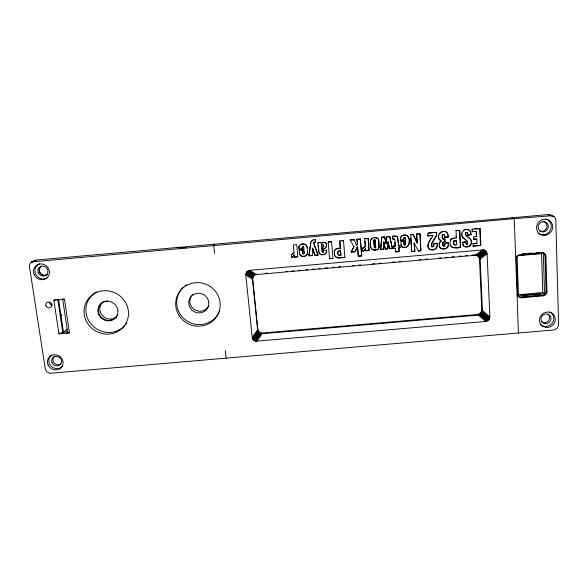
<?xml version="1.0" encoding="UTF-8"?>
<svg xmlns="http://www.w3.org/2000/svg" width="588" height="588" viewBox="0 0 588 588"><rect width="100%" height="100%" fill="white"/><g stroke="black" fill="none" stroke-linecap="round" stroke-linejoin="round"><path stroke-width="0.88" d="M337.865 253.296L337.982 251.326L340.489 250.584L340.922 255.236L338.835 255.288L337.938 254.06M438.604 237.067L438.604 235.898M444.829 244.762L444.837 243.866M323.4 252.009L323.488 250.209L323.187 252.215L322.29 252.083L322.004 251.113M294.015 252.833L292.471 254.126A2.007 1.992 3.6 0 1 291.244 254.31L291.236 254.516A2.014 1.992 3.6 0 0 292.464 254.332L294.015 252.833L293.324 244.953L296.734 244.652L297.807 256.838L294.404 257.14L297.807 256.625M291.508 257.456L293.214 256.64L294.228 254.942L293.206 256.853L291.508 257.456L291.244 254.31M433.694 245.372L433.665 243.579M302.085 247.761L302.482 246.431L303.511 246.644L304.018 250.04L299.152 250.275L299.373 252.877M315.55 241.83L314.021 242.197L313.757 243.329L318.049 255.052L314.845 255.332L312.691 248.342L312.169 255.567L308.95 255.854L311.103 241.44L313.191 239.831M245.806 274.993L246.769 271.84L249.716 270.311L483.659 249.834L486.078 251.179L487.099 253.744L489.855 316.888L488.716 319.968L485.717 321.467L255.817 341.231L253.377 339.945L252.23 337.49L245.806 274.993L252.509 279.19L257.662 330.074L258.793 332.514L261.219 333.8L478.367 315.102L481.351 313.617L482.476 310.545L480.146 259.168L479.124 256.633L476.067 254.883L479.463 257.066L486.416 251.62M252.664 278.69L253.024 276.522L254.442 274.831L252.869 277.014L252.509 279.19L252.664 278.69L257.794 329.398L258.926 331.83L261.344 333.109L477.713 314.477L480.683 313L481.8 309.942L479.47 258.735L478.456 256.214M326.494 244.755L326.487 246.159L325.458 247.996L321.952 250.106L325.407 247.805L326.436 245.968M439.096 243.322L439.434 246.6A3.734 3.602 -39 0 0 441.154 248.393C444.822 250.62 449.871 247.173 448.578 242.866L445.667 242.91M326.685 250.444C327.678 254.678 320.592 256.699 319.1 252.803M385.28 249.106L383.824 242.006L385.28 249.106L387.757 248.886L388.073 241.793L389.579 248.731L392.439 248.474L389.844 236.589L388.227 236.545M387.757 248.886L388.242 241.977M461.521 234.075L461.609 232.921M381.333 240.61L381.612 237.126L384.552 236.868L386.228 243.733L384.714 237.045L381.766 237.302L380.796 249.503L383.435 249.268L383.824 242.006M383.435 249.268L383.986 242.19M380.708 248.437L381.193 242.344M373.784 240.235L374.438 247.644L373.814 241.536L373.924 240.419L374.997 240.051L374.027 239.941L373.924 240.419M323.474 245.696C319.049 253.207 325.436 245.777 322.79 244.527L321.504 245.159L321.827 248.636M375.548 247.827L375.144 240.11L375.798 247.519L375.159 247.952L374.291 247.445M386.059 243.542L386.772 236.67L386.228 243.733M309.045 254.78L310.692 242.741M334.249 252.09L334.41 251.032A3.212 3.168 -24.8 0 1 335.932 248.959L336.74 248.562M307.583 252.855C307.7 257.728 298.888 257.838 299.365 252.671M262.454 333.153L256.934 341.275M298.939 247.291L299.071 246.335M261.344 333.109L255.817 341.231M260.8 332.984L255.266 341.099M260.278 332.786L254.744 340.908M259.786 332.529L254.244 340.643M259.33 332.205L253.788 340.32M258.926 331.83L253.377 339.945M258.573 331.411L253.016 339.519M258.279 330.948L252.722 339.055M258.051 330.456L252.487 338.556M400.524 237.354L400.626 240.316L403.78 240.036L403.728 238.25L404.698 237.398L403.53 238.066L403.78 240.036M257.794 329.398L252.23 337.49M427.99 243.91L427.91 246.739L428.608 248.327A3.756 3.631 -38.4 0 0 430.659 249.665C434.583 250.878 438.097 247.144 437.068 243.278L434.517 243.498M326.634 251.377C326.369 254.648 321.408 255.809 319.446 253.391M304.231 253.105L303.158 253.869L302.533 252.766M337.865 252.245L338.512 251.098L340.57 250.782M405.404 244.593L405.477 242.454L403.758 242.601L404.346 244.909M256.537 274.074L254.288 275.316L247.599 271.083M453.679 241.095L453.833 244.505L454.642 245.064L456.744 245.012L456.215 240.345L453.679 241.095L453.833 244.505M254.009 275.177L253.854 275.669L247.158 271.435M253.296 276.029L253.134 276.522L246.438 272.295M253.619 275.581L253.465 276.073L246.769 271.84M253.024 276.522L252.539 278.073L245.843 273.868M444.918 239.228L443.117 239.015L444.918 239.228L445.05 241.631L442.764 242.183L442.823 245.63L444.638 246.049L445.065 243.175L448.578 242.866M445.05 241.631L443.036 242.374L443.095 245.821M320.1 242.579C313.698 243.902 322.878 240.69 321.327 244.38C321.592 241.999 325.032 241.521 326.119 243.557M302.092 247.247L303.246 246.578L303.827 247.923M307.443 253.663C306.458 257.125 300.196 257.426 299.512 253.59M299.079 246.534L299.351 245.681M367.257 238.397L364.692 238.625L368.242 238.5L369.117 250.539L365.699 250.841C365.685 245.688 364.994 251.833 362.664 250.958L362.502 248.746M365.552 248.842L363.913 251.01L362.664 250.958M439.06 233.906L440.89 231.907M351.08 251.921L353.925 246.717L351.176 252.12L355.012 251.782L357.533 246.82L354.902 251.583L351.176 252.12M428.615 242.307L429.806 240.235M430.21 239.536L431.026 238.147M432.908 235.523L427.667 235.795L432.908 235.523C431.247 239.419 426.08 243.939 428.85 248.518A3.763 3.638 -38.4 0 0 430.901 249.863C434.841 251.076 438.361 247.342 437.325 243.461L437.068 243.278M356.504 245.115L357.43 244.079L356.975 239.309L360.37 239.007L361.738 256.03L358.232 256.118L357.533 246.82M322.004 242.748L321.327 244.38M364.883 241.19L365.258 246.321C363.876 248.93 360.811 246.754 362.789 251.157M364.817 238.809L365.383 246.519L363.803 248.018A2.029 1.992 -32.9 0 1 362.575 248.209M311.133 241.631L313.228 240.014L315.389 239.661M439.471 242.16L441.162 240.962L439.361 243.513L439.706 246.791A3.741 3.609 -39 0 0 441.419 248.592M299.351 245.872C300.953 243.469 305.429 243.351 306.782 246.071M444.69 245.424L444.638 246.049M400.818 236.685L401.81 235.656M442.823 238.765L442.477 235.097L443.969 234.575L443.102 234.325L442.205 234.928L442.066 236.677L442.551 238.588L443.389 239.191M315.352 239.478L315.587 242.013L313.735 242.557M214.642 244.196L213.738 245.328L214.613 253.296M431.967 246.784L433.51 246.115M434.628 232.429L436.414 232.267L436.546 234.737C436.274 238.258 428.873 243.292 432.217 246.975L433.768 246.306L433.922 243.763L437.325 243.461M35.515 260.286C32.722 261.116 29.194 262.961 29.4 266.386L45.401 369.418L46.812 371.741L49.877 373.306L554.131 329.927L557.167 328.192L558.6 325.091L555.785 219.706C555.212 215.877 550.684 214.716 547.413 214.642L36.86 259.984L33.803 261.359M462.271 242.366L465.483 241.683L466.159 243.954L467.46 244.086C469.628 240.154 462.322 239.154 461.771 235.56M323.349 251.804L322.29 252.083M453.973 241.278L456.516 240.529M66.613 333.153L67.613 332.323L69.465 332.904L64.482 299.255L63.254 298.961M61.777 333.572L67.179 329.162M59.961 332.992L58.932 333.822L53.868 300.189L56.22 299.623M482.513 249.79L475.589 255.251L256.39 274.552L249.716 270.311M474.935 254.839L476.721 255.295L483.659 249.834M484.211 249.966L477.272 255.435L476.721 255.295M477.794 255.633L484.74 250.172M478.287 255.905L485.232 250.451M485.681 250.782L478.728 256.243L477.133 255.221M479.124 256.633L486.078 251.179M486.695 252.112L479.735 257.551L479.066 257.132M486.901 252.634L479.948 258.066L479.271 257.64M487.099 253.744L480.146 259.168L479.47 258.735M60.954 315.396L61.806 314.771M300.306 244.652C302.577 243.189 306.613 243.741 307.061 246.85M372.527 237.978L370.469 240.161L370.638 246.453M463.469 230.187L464.535 229.665M31.421 262.241L36.177 260.087M30.899 262.682L33.082 261.689M32.002 261.873L514.235 218.648L552.338 215.686M254.92 274.537L255.442 274.317L255.288 274.794L248.606 270.553M323.407 245.35L322.467 244.659L321.504 245.159M402.471 235.303L404.154 234.921M57.786 299.248L62.791 332.742L58.932 333.822L69.465 332.904M322.636 242.285L325.01 242.352L326.413 244.233M471.267 234.524L467.747 235.119L471.267 234.524L470.363 231.231L468.783 229.871M392.505 237.096L392.622 238.875L393.96 238.735L394.68 239.595M392.622 238.875L394.519 239.066L394.864 239.779L395.268 245.99L393.548 246.137L393.695 248.364L395.415 248.209L395.658 251.87L399.12 251.561L398.686 247.71L400.053 247.805L398.877 247.908M466.475 244.145L465.799 241.866L462.58 242.55L463.689 245.857M400.053 247.805L399.913 245.578L398.738 245.681L397.62 237.074L395.974 235.906L392.446 236.207L397.01 236.457M441.853 231.562L442.985 231.371M337.688 248.283L340.364 248.187L336.005 249.158A3.219 3.175 -24.8 0 0 334.484 251.23L334.337 253.546M454.568 237.875L451.694 238.721A3.263 3.138 -40 0 0 450.474 239.926M329.001 241.793L331.61 241.749L328.214 242.05M341.966 240.639L343.561 240.69L339.717 240.837L340.283 247.989M350.198 239.911L354.042 239.764L350.198 239.911L354.035 246.916M410.498 234.568L413.261 234.516L417.282 242.976L413.041 234.34M419.751 233.745L416.532 234.031L419.979 233.921L420.986 250.797L418.34 251.032L420.751 250.598L419.979 233.921M428.402 232.98L432.849 232.583M455.722 230.562L459.794 230.386L460.639 247.298C455.502 249.261 448.365 247.776 450.393 240.984A3.271 3.146 -39.9 0 1 451.981 238.897L456.384 237.919L456.016 230.724L459.794 230.386M474.604 228.886L480.087 228.592L480.852 245.512L473.193 246.188L473.075 243.653L476.964 243.307L476.772 239.118L473.472 239.198L476.772 239.118M357.085 239.492L360.488 239.191M386.941 236.846L389.844 236.589M413.261 234.516L410.711 234.737L411.754 251.613L414.856 251.341L414.143 243.042L414.856 251.341M431.849 246.725L431.776 243.976L436.81 234.906L436.671 232.436L427.755 233.23L427.91 235.972M473.803 239.382L473.685 236.788L476.655 236.523L476.42 231.459L472.149 231.643L472.032 229.114L480.087 228.592M472.149 231.643L476.42 231.459M400.435 240.132L403.581 239.853M299.057 249.312C307.149 247.452 297.506 251.186 298.947 247.952M444.322 235.472L444.477 237.177L448.276 237.045C448.622 225.491 432.217 234.627 441.162 240.962M301.578 250.054L304.018 250.04M402.133 241.154L405.58 241.051L400.7 241.484L401.582 246.276M444.477 237.177L448.276 237.045M302.438 251.774L304.15 251.62M474.839 236.479L476.655 236.523M395.268 245.99L393.365 245.946L393.695 248.364M308.928 255.64L312.169 255.567M312.691 248.342L314.815 255.126L318.049 255.052M365.427 248.65L365.567 250.635L368.977 250.334L368.11 238.324M380.634 249.305L383.273 249.069M385.118 248.908L387.588 248.695M388.073 241.793L389.41 248.533L392.262 248.276L389.675 236.413M393.512 248.165L395.415 248.209M340.922 255.236L338.306 254.927M472.745 243.461L476.964 243.307M399.12 251.561L395.658 251.87M332.911 258.353L329.53 258.654L332.977 258.566L331.544 241.565M344.781 257.301L338.056 257.816L335.667 256.838M358.232 256.118L361.62 255.817L360.37 239.007M411.321 247.864L411.541 251.414L414.636 251.135M472.862 245.997L480.506 245.321L479.742 228.431M265.673 273.266L267.503 273.104M285.775 271.494L287.606 271.333M292.177 270.936L294 270.774M298.572 270.37L300.402 270.208M305.885 269.723L307.708 269.569M312.279 269.164L314.102 269.003M318.674 268.598L320.504 268.437M325.068 268.032L327.81 267.797M332.382 267.393L334.212 267.231M338.776 266.827L340.606 266.665M352.484 265.622L354.314 265.46M358.878 265.056L360.709 264.894M372.586 263.85L374.416 263.689M378.988 263.284L380.811 263.13M392.688 262.079L394.519 261.917M399.09 261.52L400.913 261.359M419.193 259.749L421.023 259.587M425.587 259.183L427.417 259.021M439.295 257.978L441.125 257.816M445.689 257.412L447.519 257.25M452.091 256.853L453.914 256.691M459.397 256.206L461.227 256.045M465.799 255.64L467.622 255.479M472.193 255.082L474.016 254.92M522.254 253.869L524.004 253.715M529.266 253.252L531.015 253.097M522.666 254.075L527.061 253.693M528.818 253.538L533.206 253.149M535.837 252.921L539.35 252.612M524.511 254.869L521.012 255.177L521.424 255.39M526.26 254.722L530.633 254.332M533.257 254.104L537.63 253.715M53.868 300.189L64.482 299.255M63.636 332.058L67.635 331.706M61.38 332.867L62.791 332.742M518.616 294.691L542.739 292.589L544.539 293.684L543.334 253.457L517.043 255.773L518.506 295.955L544.539 293.684M522.431 295.294L539.755 293.787M517.712 295.962A3.918 3.697 -34.8 0 0 520.814 297.168L542.32 295.294L543.224 295.852A3.947 3.704 -35.6 0 0 546.972 291.751L545.929 256.133A3.991 3.763 -39.5 0 0 541.915 252.627L520.101 254.545A3.984 3.763 -38.9 0 0 516.337 258.727L517.638 294.301A3.932 3.712 -34.7 0 0 521.637 297.734L543.224 295.852M323.54 250.407L326.73 250.253M374.291 237.567L376.835 237.905A3.168 3.102 -36.3 0 1 378.407 239.448L378.959 241.315L379.12 247.621A3.168 3.102 -34.4 0 1 377.783 249.415C375.842 250.561 372.954 250.642 371.44 248.746M465.777 229.416L469.099 230.033M176.209 247.607L186.536 247.739M455.208 244.931L454.642 245.064M404.441 244.917L404.816 244.953M443.815 246.041L443.499 246.159M375.012 247.761L374.725 247.901M405.103 234.899L407.543 235.861M441.978 248.687C445.66 249.812 449.357 246.475 448.299 242.682M466.159 243.954L467.46 244.086M468.246 229.71C462.293 227.732 459.39 236.398 464.733 239.088M444.168 231.356C447.012 231.356 448.085 234.48 447.99 236.868M468.063 235.296L467.57 233.002L466.762 232.356L465.409 232.613C464.366 237.464 472.943 237.883 471.576 243.138C471.238 247.46 463.8 248.628 462.631 244.182M467.078 232.525L465.725 232.782L465.696 234.634L469.099 237.927M548.825 214.701L550.743 215.465M548.126 214.627L553.595 216.281M551.287 215.877L554.146 216.707M372.63 249.65L375.166 249.996L377.628 249.216A3.16 3.094 -34.5 0 0 378.966 247.423L378.672 240.227M511.817 217.803L514.235 218.648L518.432 333.051M406.896 235.457C403.699 233.884 399.384 236.567 400.626 240.316M402.457 247.011C409.086 249.591 410.733 240.521 407.859 236.229M542.967 252.561A3.976 3.748 -39.6 0 1 545.01 255.706L545.929 256.133M538.505 253.641L538.946 253.847L538.902 252.406M440.897 240.786L439.31 239.647L438.824 238.566M463.939 246.232C468.614 249.084 474.119 242.476 469.827 238.64M545.01 255.706L546.061 291.2L546.972 291.751M456.384 237.919L455.994 235.95M538.432 292.964L540.196 294.066L540.306 295.514L522.952 297.028L522.842 295.573L521.203 294.463M246.174 272.795L252.869 277.014M245.968 273.317L252.671 277.536M248.085 270.789L254.773 275.022M404.147 244.726L405.014 245.145L405.602 244.777L405.683 242.638L403.956 242.793L404.132 244.557M401.861 246.615C408.719 251.149 411.96 239.72 407.33 235.685M520.814 297.168L521.637 297.734M374.85 239.867L375.291 240.294M489.855 316.888L481.8 309.942M489.753 317.99L481.704 311.03M489.598 318.527L481.55 311.566M489.37 319.041L481.322 312.074M489.069 319.527L481.035 312.559M488.716 319.968L480.683 313M488.312 320.372L480.278 313.397M487.849 320.717L479.823 313.735M487.356 321.004L479.338 314.021M486.827 321.224L478.816 314.242M485.717 321.467L477.713 314.477M443.697 234.399L444.374 234.928L444.756 237.354M465.894 240.014L467.526 241.83M404.698 237.398L405.353 238.28L405.58 241.051M372.116 249.459L370.771 247.342M466.762 232.356L467.57 233.745M398.738 245.681L397.429 236.898M402.06 246.813L400.788 244.637M335.123 256.192C337.152 259.58 341.878 257.309 344.877 257.515L343.473 240.507M469.481 230.371L470.474 231.959L470.944 234.355M357.43 244.079L356.975 239.309M334.712 255.398L335.197 256.405M414.143 243.042L418.34 251.032M450.29 245.189C451.856 249.261 457.273 247.048 460.338 247.107L459.493 230.224M353.932 239.581L356.615 245.306M404.97 237.655L405.242 238.743M318.005 254.839L313.727 243.145M371.182 248.305C368.617 243.792 370.624 235.582 376.981 238.089A3.175 3.109 -36.3 0 1 378.562 239.632M334.425 254.442L334.785 255.604M319.144 253.009L318.27 245.755M326.355 244.049L326.546 244.946M307.046 246.659L307.208 247.746M337.784 253.09L338.019 254.266M317.807 242.785L318.784 251.561M51.715 303.511L51.979 305.238M62.637 298.822L67.613 332.323M58.609 299.659L63.467 332.191M334.271 253.34L334.499 254.655M225.314 350.705L226.145 358.268M294.228 254.942L294.404 257.14M307.193 247.555L307.597 252.149M304.246 252.634L304.136 251.414L302.423 251.568L303.173 254.075L304.128 253.751L304.231 252.428M302.07 247.57L302.195 249.033M321.908 249.907L322.055 251.311M328.155 241.866L329.589 258.867M339.798 241.021L340.364 248.187M340.489 250.584L340.842 255.03M357.651 247.011L358.349 256.331M394.857 242.256L395.085 245.799M392.63 236.383L392.806 239.059M399.722 245.387L399.862 247.607M398.686 247.71L398.929 251.363M416.752 234.2L417.282 242.976M416.583 234.906L417.061 242.785M410.718 238.111L411.159 245.203M444.646 239.051L444.771 241.44M456.215 240.345L456.31 242.138M472.355 229.276L472.473 231.812M476.089 231.297L476.243 234.663M541.548 253.553L542.739 292.589M326.678 250.047L326.744 250.642M298.939 247.092L298.954 248.143M307.575 251.951L307.605 253.06M548.082 314.117A5.094 4.77 -33 0 1 548.288 320.974A5.094 4.77 -33 0 1 541.225 321.592M543.069 221.323A5.248 4.947 -43 0 1 546.678 227.865A5.248 4.947 -43 0 1 539.475 230.959M60.917 363.891A5.02 4.689 28.7 0 1 53.978 362.73A5.02 4.689 28.7 0 1 54.78 356.093M549.758 311.824A8.048 7.534 -33 0 1 552.404 322.915A8.048 7.534 -33 0 1 540.585 324.701M545.804 219.03A8.298 7.813 -43 0 1 550.375 230.18A8.298 7.813 -43 0 1 538.263 233.399M62.835 365.993A7.931 7.401 28.7 0 1 51.134 366.25A7.931 7.401 28.7 0 1 51.715 354.998M47.841 277.551A8.173 7.673 38.1 0 1 36.022 274.758A8.173 7.673 38.1 0 1 39.668 263.718M208.843 305.642A9.996 9.687 24.1 0 1 193.871 309.259A9.996 9.687 24.1 0 1 193.143 294.081M116.615 316.704A10.062 9.57 31.2 0 1 102.885 316.124A10.062 9.57 31.2 0 1 102.238 302.717M117.306 315.381A10.143 9.636 31.1 0 1 100.813 316.792A10.143 9.636 31.1 0 1 105.076 301.291M105.913 301.093A10.143 9.636 31.1 0 1 107.641 300.902M126.861 322.805A22.351 21.234 31.1 0 1 125.913 324.172M124.862 325.458A22.351 21.234 31.1 0 1 91.089 324.113A22.351 21.234 31.1 0 1 96.777 291.883M219.721 310.361A22.197 21.506 23.9 0 1 187.138 321.085A22.197 21.506 23.9 0 1 183.199 287.319M185.154 285.672A22.197 21.506 23.9 0 1 186.565 284.702M47.136 274.669A5.174 4.858 38.2 0 1 40.109 272.964A5.174 4.858 38.2 0 1 41.417 266.129M47.4 274.493A5.174 4.858 38.2 0 1 40.3 273.28A5.174 4.858 38.2 0 1 41.094 266.342M51.898 305.209A3.05 2.866 34.5 0 1 49.605 302.305M546.061 291.2A3.932 3.697 -35.7 0 1 542.32 295.294M517.418 295.58A3.918 3.697 -34.8 0 1 517.175 295.161M208.769 302.232L208.145 299.718A10.092 9.783 23.9 0 0 191.526 296.124A10.092 9.783 23.9 0 0 195.569 312.316A10.092 9.783 23.9 0 0 208.769 302.232M117.923 310.839L117.416 308.31A10.165 9.658 31.1 0 0 100.982 303.665A10.165 9.658 31.1 0 0 104.289 319.997A10.165 9.658 31.1 0 0 117.923 310.839M544.833 323.628A5.123 4.792 -33 0 0 550.816 317.13A5.123 4.792 -33 0 0 542.349 315.66A5.123 4.792 -33 0 0 544.833 323.628M543.408 231.907A5.277 4.976 -43 0 0 547.634 223.866A5.277 4.976 -43 0 0 538.74 224.645A5.277 4.976 -43 0 0 543.408 231.907M38.205 272.832A5.204 4.888 38.1 0 0 46.952 274.331A5.204 4.888 38.1 0 0 43.438 266.188A5.204 4.888 38.1 0 0 38.205 272.832M52.009 362.803A5.042 4.711 28.7 0 0 60.564 364.237A5.042 4.711 28.7 0 0 57.146 356.446A5.042 4.711 28.7 0 0 52.009 362.803M48.069 364.928A7.975 7.438 28.6 0 0 61.578 367.199A7.975 7.438 28.6 0 0 56.191 354.887A7.975 7.438 28.6 0 0 48.069 364.928M34.104 274.53A8.217 7.718 38.1 0 0 47.929 276.904A8.217 7.718 38.1 0 0 42.373 264.034A8.217 7.718 38.1 0 0 34.104 274.53M545.517 327.376A8.092 7.571 -32.9 0 0 554.976 317.123A8.092 7.571 -32.9 0 0 541.599 314.793A8.092 7.571 -32.9 0 0 545.517 327.376M544.863 235.325A8.342 7.857 -42.9 0 0 551.559 222.631A8.342 7.857 -42.9 0 0 537.498 223.852A8.342 7.857 -42.9 0 0 544.863 235.325M179.134 315.653A22.388 21.683 23.8 0 0 217.685 314.94A22.388 21.683 23.8 0 0 196.987 282.6A22.388 21.683 23.8 0 0 179.134 315.653M85.708 319.798A22.542 21.411 31 0 0 123.914 326.421A22.542 21.411 31 0 0 109.177 291.045A22.542 21.411 31 0 0 85.708 319.798M45.857 305.591A3.102 2.911 34.4 0 0 50.98 307.098A3.102 2.911 34.4 0 0 49.488 302.078A3.102 2.911 34.4 0 0 45.857 305.591"/></g></svg>
